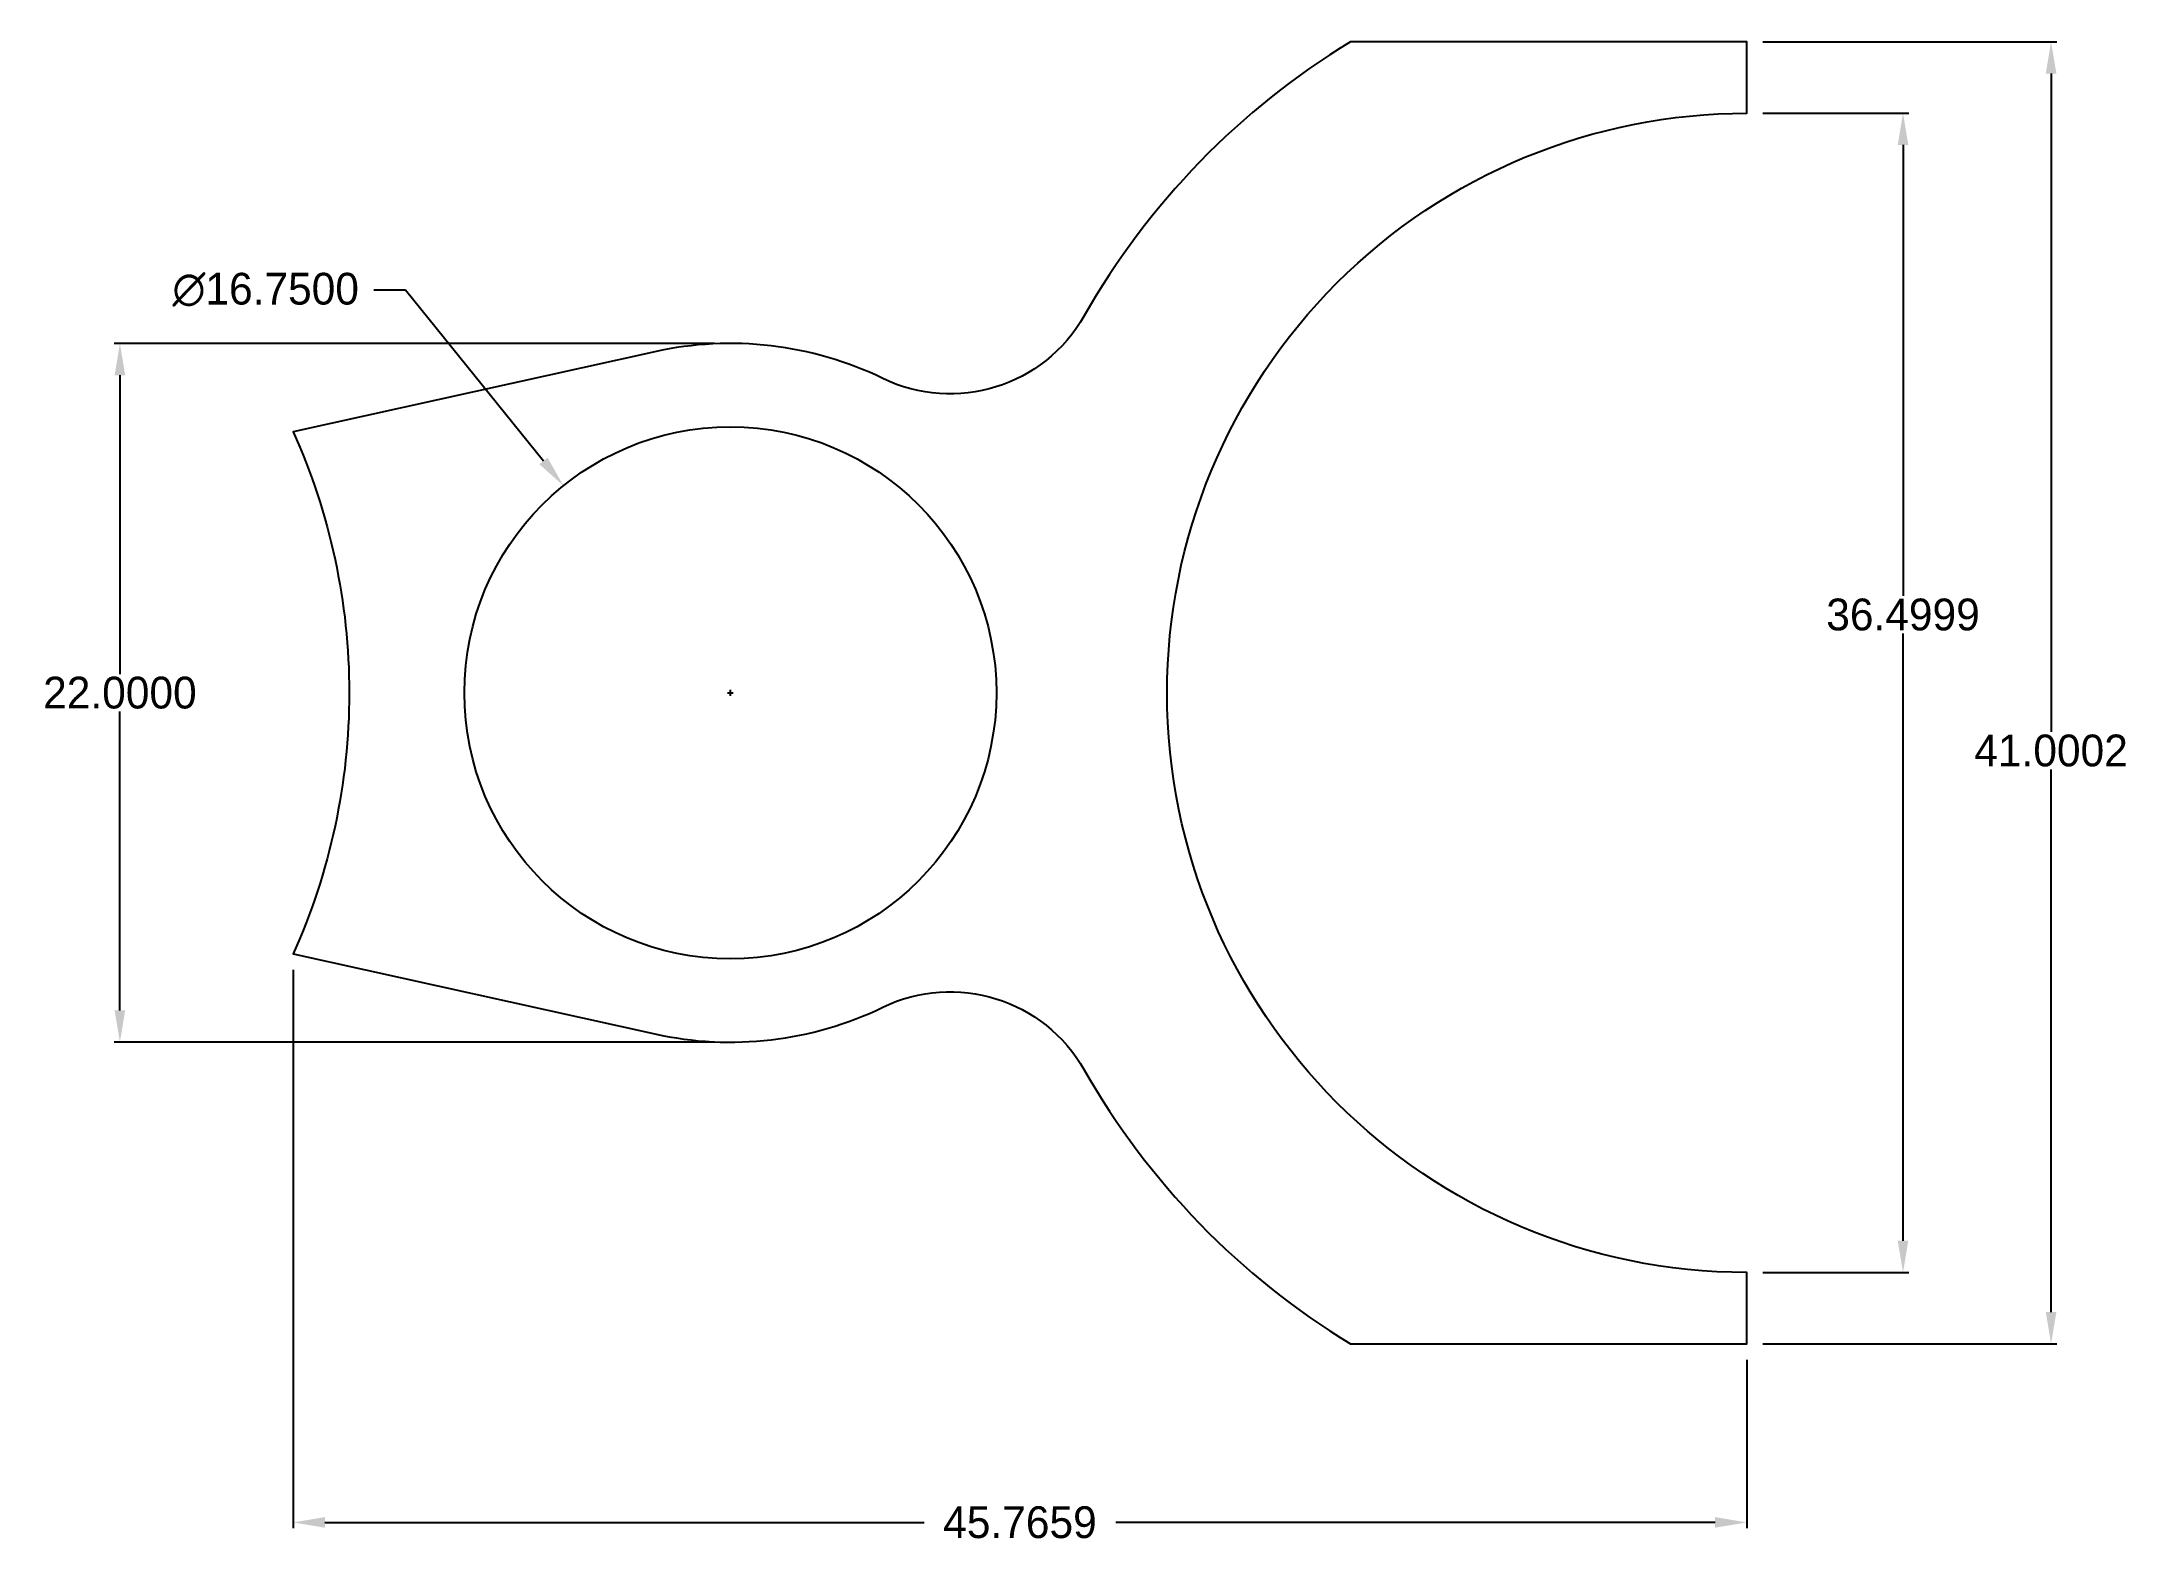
# Model space of a CAD drawing. Header units: millimetres. Extents: x 20.8 to 86.5, y -42.8 to 4.5.
import ezdxf

# ---------------------------------------------------------------- set-up
doc = ezdxf.new("R2010")
doc.units = ezdxf.units.MM
doc.header["$MEASUREMENT"] = 0
doc.dimstyles.get("Standard").update_dxf_attribs({"dimtxt": 1, "dimasz": 1, "dimexe": 0.18, "dimexo": 0.5, "dimgap": 0.09, "dimtad": 0, "dimtih": 1, "dimtoh": 1, "dimdec": 4, "dimzin": 0, "dimdsep": 46, "dimtxsty": 'Standard', "dimcen": 0.09, "dimadec": 0, "dimazin": 0, "dimtfac": 1, "dimtdec": 4, "dimtofl": 0, "dimtmove": 0, "dimatfit": 3, "dimfxl": 1, "dimtolj": 1, "dimtzin": 0, "dimarcsym": 0})

# ---------------------------------------------------------------- blocks, each defined once
blk = doc.blocks.new('*D0')
at = {"color": 0, "linetype": 'Continuous', "lineweight": -2, "transparency": 16777216}
for p, q in [((31.22, -3.308), (32.22, -3.308)), ((32.22, -3.308), (36.565, -8.7)), ((42.358, -16), (42.538, -16)), ((42.448, -16.09), (42.448, -15.91))]:
    blk.add_line(p, q, dxfattribs=at)
at = {"color": 0, "linetype": 'Continuous', "transparency": 16777216}
blk.add_solid([(36.695, -8.596), (36.436, -8.805), (37.193, -9.479)], dxfattribs=at)
at = {"layer": 'Defpoints', "color": 0, "linetype": 'Continuous', "transparency": 16777216}
for p in [(37.193, -9.479), (47.703, -22.521)]:
    blk.add_point(p, dxfattribs=at)
at = {"color": 0, "linetype": 'Continuous', "transparency": 16777216, "insert": (27.82, -3.308), "char_height": 1, "attachment_point": 5}
blk.add_mtext('\\A1;∅16.7500', dxfattribs=at)
blk = doc.blocks.new('*D1')
at = {"color": 0, "linetype": 'Continuous', "lineweight": -2, "transparency": 16777216}
for p, q in [((41.948, -5), (23.05, -5)), ((23.23, -6), (23.23, -15.41)), ((23.23, -26), (23.23, -16.59)), ((41.948, -27), (23.05, -27))]:
    blk.add_line(p, q, dxfattribs=at)
at = {"color": 0, "linetype": 'Continuous', "transparency": 16777216}
for points in [[(23.064, -6), (23.397, -6), (23.23, -5)], [(23.064, -26), (23.397, -26), (23.23, -27)]]:
    blk.add_solid(points, dxfattribs=at)
at = {"layer": 'Defpoints', "color": 0, "linetype": 'Continuous', "transparency": 16777216}
for p in [(23.23, -5), (42.448, -5), (42.448, -27)]:
    blk.add_point(p, dxfattribs=at)
at = {"color": 0, "linetype": 'Continuous', "transparency": 16777216, "insert": (23.23, -16), "char_height": 1, "attachment_point": 5}
blk.add_mtext('\\A1;22.0000', dxfattribs=at)
blk = doc.blocks.new('*D2')
at = {"color": 0, "linetype": 'Continuous', "lineweight": -2, "transparency": 16777216}
for p, q in [((74.948, 4.5), (84.206, 4.5)), ((84.026, 3.5), (84.026, -17.232)), ((84.026, -35.5), (84.026, -18.412)), ((74.948, -36.5), (84.206, -36.5))]:
    blk.add_line(p, q, dxfattribs=at)
at = {"color": 0, "linetype": 'Continuous', "transparency": 16777216}
for points in [[(83.86, 3.5), (84.193, 3.5), (84.026, 4.5)], [(83.86, -35.5), (84.193, -35.5), (84.026, -36.5)]]:
    blk.add_solid(points, dxfattribs=at)
at = {"layer": 'Defpoints', "color": 0, "linetype": 'Continuous', "transparency": 16777216}
for p in [(74.448, 4.5), (84.026, 4.5), (74.448, -36.5)]:
    blk.add_point(p, dxfattribs=at)
at = {"color": 0, "linetype": 'Continuous', "transparency": 16777216, "insert": (84.026, -17.822), "char_height": 1, "attachment_point": 5}
blk.add_mtext('\\A1;41.0002', dxfattribs=at)
blk = doc.blocks.new('*D3')
at = {"color": 0, "linetype": 'Continuous', "lineweight": -2, "transparency": 16777216}
for p, q in [((74.948, 2.25), (79.545, 2.25)), ((79.365, 1.25), (79.365, -12.95)), ((79.365, -33.25), (79.365, -14.13)), ((74.948, -34.25), (79.545, -34.25))]:
    blk.add_line(p, q, dxfattribs=at)
at = {"color": 0, "linetype": 'Continuous', "transparency": 16777216}
for points in [[(79.198, 1.25), (79.532, 1.25), (79.365, 2.25)], [(79.198, -33.25), (79.532, -33.25), (79.365, -34.25)]]:
    blk.add_solid(points, dxfattribs=at)
at = {"layer": 'Defpoints', "color": 0, "linetype": 'Continuous', "transparency": 16777216}
for p in [(74.448, 2.25), (79.365, 2.25), (74.448, -34.25)]:
    blk.add_point(p, dxfattribs=at)
at = {"color": 0, "linetype": 'Continuous', "transparency": 16777216, "insert": (79.365, -13.54), "char_height": 1, "attachment_point": 5}
blk.add_mtext('\\A1;36.4999', dxfattribs=at)
blk = doc.blocks.new('*D4')
at = {"color": 0, "linetype": 'Continuous', "lineweight": -2, "transparency": 16777216}
for p, q in [((28.682, -24.718), (28.682, -42.301)), ((74.448, -37), (74.448, -42.301)), ((29.682, -42.121), (48.546, -42.121)), ((73.448, -42.121), (54.584, -42.121))]:
    blk.add_line(p, q, dxfattribs=at)
at = {"color": 0, "linetype": 'Continuous', "transparency": 16777216}
for points in [[(29.682, -41.954), (29.682, -42.288), (28.682, -42.121)], [(73.448, -41.954), (73.448, -42.288), (74.448, -42.121)]]:
    blk.add_solid(points, dxfattribs=at)
at = {"layer": 'Defpoints', "color": 0, "linetype": 'Continuous', "transparency": 16777216}
for p in [(28.682, -24.218), (74.448, -36.5), (28.682, -42.121)]:
    blk.add_point(p, dxfattribs=at)
at = {"color": 0, "linetype": 'Continuous', "transparency": 16777216, "insert": (51.565, -42.121), "char_height": 1, "attachment_point": 5}
blk.add_mtext('\\A1;45.7659', dxfattribs=at)

msp = doc.modelspace()

# ---------------------------------------------------------------- linework, layer by layer
msp.add_lwpolyline([(56.19801, -16.00007, -0.41421359), (74.44801, 2.24993), (74.448, 4.50008), (61.96815, 4.50001, 0.12733914), (53.58849, -4.13076, -0.39498371), (47.24475, -6.10093, 0.16887498), (40.06937, -5.26024), (28.68211, -7.78229, -0.10625316), (30.44828, -16, -0.10625316), (28.68211, -24.21771), (40.06937, -26.73976, 0.16887498), (47.24475, -25.89907, -0.39498371), (53.58849, -27.86924, 0.12733914), (61.96815, -36.50001), (74.448, -36.50008), (74.44801, -34.24993, -0.41421133)], format="xyb", close=True)
msp.add_circle((42.44801, -15.99998), 8.375)

# ---------------------------------------------------------------- dimensions: what is measured, and where the dimension line sits
at = {"linetype": 'Continuous'}
for base, p1, p2, picture, middle in [((84.02633, 4.50008), (74.448, -36.50008), (74.448, 4.50008), '*D2', (84.02633, -17.82211)), ((79.36509, 2.24993), (74.44801, -34.24993), (74.44801, 2.24993), '*D3', (79.36509, -13.53966))]:
    dim = msp.add_linear_dim(base=base, p1=p1, p2=p2, angle=90, dimstyle='Standard', dxfattribs=at)
    dim.commit()
    dim.dimension.update_dxf_attribs({"geometry": picture, "text_midpoint": middle, "dimtype": 160})
dim = msp.add_diameter_dim_2p(p1=(47.7032, -22.52099), p2=(37.19281, -9.47897), dimstyle='Standard', dxfattribs=at)
dim.commit()
dim.dimension.update_dxf_attribs({"geometry": '*D0', "text_midpoint": (27.82045, -3.30834), "dimtype": 163})
dim = msp.add_linear_dim(base=(23.23044, -4.99998), p1=(42.44801, -27.00002), p2=(42.44801, -4.99998), angle=90, dimstyle='Standard', dxfattribs=at)
dim.commit()
dim.dimension.update_dxf_attribs({"geometry": '*D1', "text_midpoint": (23.23044, -16)})
dim = msp.add_linear_dim(base=(28.68211, -42.12109), p1=(74.448, -36.50008), p2=(28.68211, -24.21771), dimstyle='Standard', dxfattribs=at)
dim.commit()
dim.dimension.update_dxf_attribs({"geometry": '*D4', "text_midpoint": (51.56506, -42.12109)})

doc.saveas('drawing.dxf')
